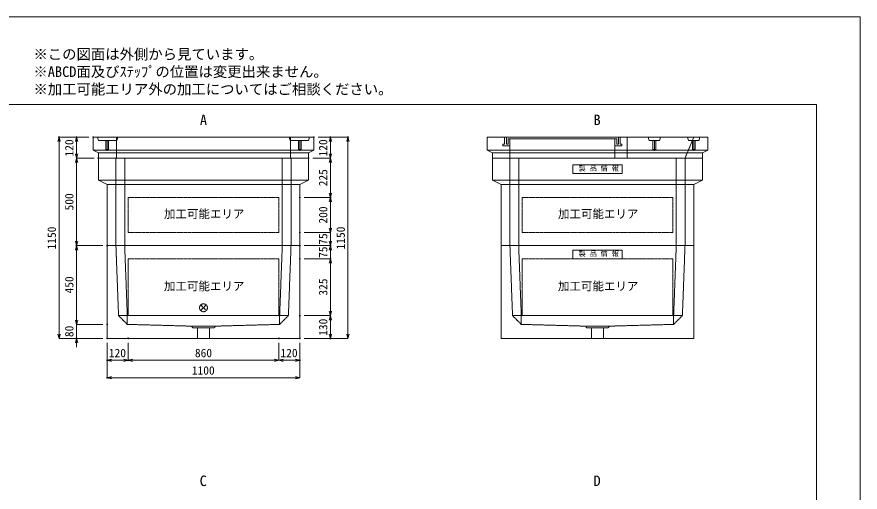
# Model space of a CAD drawing. Units: millimetres, scale not verified. Extents: x -3712 to 3712, y -2625 to 2625.
# Drawn here: x -1103 to 3712, y -91 to 2625 of the extents above; entities that cross this region are included whole.
import ezdxf
from ezdxf.enums import TextEntityAlignment as Align

# ---------------------------------------------------------------- set-up
doc = ezdxf.new("R2010")
doc.units = ezdxf.units.MM
doc.header["$LTSCALE"] = 10
doc.header["$PDMODE"] = 32
doc.header["$PDSIZE"] = 5
doc.linetypes.add('LONG_DASHED1', pattern=[7, 6, -1])
doc.linetypes.add('LONG_DOUBLE_CHAIN', pattern=[21.8, 18, -1, 0.6, -0.6, 0.6, -1])
for name, color, linetype, lineweight in [('0-0_D-TTL', 7, 'Continuous', 9), ('0-1_Defpoints', 7, 'Continuous', 9), ('0-3_D-TTL-TXT', 7, 'Continuous', 9), ('0-4_D-STR-TXT', 7, 'Continuous', 9), ('0-5_D-STR-DIM', 3, 'Continuous', 9), ('0-6_0', 7, 'Continuous', 9), ('0-7_D-STR', 7, 'Continuous', 9), ('0-8_D-STR-STR5', 1, 'LONG_DOUBLE_CHAIN', 9), ('0-9_D-STR-STR1', 7, 'LONG_DASHED1', 9), ('0-A_D-STR-STR4', 134, 'LONG_DASHED1', 9), ('0-B_D-STR-STR2', 1, 'LONG_DASHED1', 9)]:
    doc.layers.add(name, color=color, linetype=linetype, lineweight=lineweight)
doc.styles.add('ＭＳ ゴシック', font='')
doc.styles.get('ＭＳ ゴシック').set_extended_font_data('MS Gothic')

# ---------------------------------------------------------------- blocks, each defined once
blk = doc.blocks.new('A$C4DE05FD1')
at = {"layer": '0-0_D-TTL', "color": 134}
for p, q in [((2000, 38000), (57400, 38000)), ((57400, 38000), (57400, 2000))]:
    blk.add_line(p, q, dxfattribs=at)
at = {"layer": '0-1_Defpoints', "color": 134}
for p, q in [((0, 42000), (59400, 42000)), ((59400, 42000), (59400, 0))]:
    blk.add_line(p, q, dxfattribs=at)
at = {"layer": '0-3_D-TTL-TXT', "style": 'ＭＳ ゴシック'}
for s, p in [('※この図面は外側から見ています。', (21630.46, 39907.83)), ('※ABCD面及びｽﾃｯﾌﾟの位置は変更出来ません。', (21630.46, 39107.83)), ('※加工可能エリア外の加工についてはご相談ください。', (21630.46, 38307.83))]:
    blk.add_text(s, height=481.1, dxfattribs=at).set_placement(p, align=Align.BOTTOM_LEFT)
blk = doc.blocks.new('A$C31CA379A')
at = {"layer": '0-4_D-STR-TXT', "style": 'ＭＳ ゴシック'}
for s, p in [('A', (-162.94, -1095.26)), ('B', (17819.31, -1095.26)), ('C', (-175.69, -17595.27)), ('D', (17819.31, -17595.27))]:
    blk.add_text(s, height=481.1, dxfattribs=at).set_placement(p, align=Align.BOTTOM_LEFT)
blk = doc.blocks.new('A$C737D46CD')
at = {"layer": '0-9_D-STR-STR1', "linetype": 'Continuous'}
blk.add_lwpolyline([(-1410, 0), (1410, 0), (1410, -500), (-1410, -500)], close=True, dxfattribs=at)
at = {"layer": '0-9_D-STR-STR1', "style": 'ＭＳ ゴシック'}
blk.add_text('製 品 情 報', height=288.6, dxfattribs=at).set_placement((-1074.8, -441.3), align=Align.BOTTOM_LEFT)
blk = doc.blocks.new('A$C19F174D8')
at = {"layer": '0-7_D-STR', "linetype": 'LONG_DASHED1'}
for p, q in [((-5000, 0), (-4850, -4000)), ((-4500, 0), (-4350, -4000)), ((4500, 0), (4350, -4000)), ((5000, 0), (4850, -4000)), ((-4350, -4500), (-4850, -4000)), ((4850, -4000), (-4850, -4000)), ((-4350, -4500), (-4350, -4000)), ((4350, -4500), (4850, -4000)), ((4350, -4500), (4350, -4000)), ((-4350, -4500), (-700, -4600)), ((700, -4600), (-700, -4600)), ((-600, -4690), (-700, -4600)), ((600, -4690), (-600, -4690)), ((-333, -5300), (-352.5, -4690)), ((333, -5300), (352.5, -4690)), ((600, -4690), (700, -4600)), ((4350, -4500), (700, -4600))]:
    blk.add_line(p, q, dxfattribs=at)
at = {"layer": '0-7_D-STR'}
for p, q in [((5500, -5300), (5500, 0)), ((-5500, -5300), (5500, -5300))]:
    blk.add_line(p, q, dxfattribs=at)
blk.add_lwpolyline([(-5500, -5300), (-5500, 0), (5500, 0)], dxfattribs=at)
at = {"layer": '0-8_D-STR-STR5'}
for p, q in [((4300, -750), (4300, -4000)), ((4300, -4000), (-4300, -4000))]:
    blk.add_line(p, q, dxfattribs=at)
blk.add_lwpolyline([(4300, -750), (-4300, -750), (-4300, -4000)], dxfattribs=at)
at = {"layer": '0-9_D-STR-STR1'}
blk.add_blockref('A$C737D46CD', (0, -250), dxfattribs=at)
blk = doc.blocks.new('_Open30')
at = {"layer": '0-6_0'}
blk.add_line((0, 0), (-10, 0), dxfattribs=at)
blk.add_lwpolyline([(-10, 2.679), (0, 0), (-10, -2.679)], dxfattribs=at)
blk = doc.blocks.new('A$C2C935993')
at = {"layer": '0-7_D-STR'}
for p, q in [((-6300, 1200), (6300, 1200)), ((-6300, 1200), (-6300, 450)), ((6300, 1200), (6300, 450)), ((-6300, 450), (6300, 450)), ((-6000, 300), (-6300, 450)), ((-6000, 300), (6000, 300)), ((-6000, 0), (-6000, 300)), ((-6000, 0), (6000, 0))]:
    blk.add_line(p, q, dxfattribs=at)
at = {"layer": '0-7_D-STR', "linetype": 'LONG_DASHED1'}
for p, q in [((-6000, 1000), (-6050, 1200)), ((-4950, 1000), (-6000, 1000)), ((-4975, 0), (-4975, 1200)), ((-4950, 1000), (-4900, 1200)), ((4950, 1000), (4900, 1200)), ((4950, 1000), (6000, 1000)), ((4975, 0), (4975, 1200)), ((6000, 1000), (6050, 1200))]:
    blk.add_line(p, q, dxfattribs=at)
at = {"layer": '0-7_D-STR'}
blk.add_lwpolyline([(6000, 0), (6000, 300), (6300, 450)], dxfattribs=at)
at = {"layer": '0-B_D-STR-STR2'}
for p, q in [((-5500, 420), (-5500, 1000)), ((5500, 420), (5500, 1000))]:
    blk.add_line(p, q, dxfattribs=at)
for points in [[(-5580, 1000), (-5580, 500), (-5420, 500), (-5420, 1000)], [(5580, 1000), (5580, 500), (5420, 500), (5420, 1000)]]:
    blk.add_lwpolyline(points, dxfattribs=at)
blk = doc.blocks.new('A$C19D5226F')
at = {"layer": '0-7_D-STR'}
for p, q in [((-6300, 1200), (6300, 1200)), ((-6300, 1200), (-6300, 450)), ((6300, 1200), (6300, 450)), ((-6300, 450), (6300, 450)), ((-6000, 300), (-6300, 450)), ((-6000, 300), (6000, 300)), ((-6000, 0), (-6000, 300)), ((-6000, 0), (6000, 0))]:
    blk.add_line(p, q, dxfattribs=at)
at = {"layer": '0-7_D-STR', "linetype": 'LONG_DASHED1'}
for p, q in [((-5000, 0), (-5000, 1100)), ((1000, 0), (1000, 1100)), ((1700, 0), (1700, 1200)), ((2950, 1000), (2900, 1200)), ((2950, 1000), (3550, 1000)), ((3550, 1000), (3600, 1200)), ((5000, 0), (5500, 1200)), ((5200, 1000), (5150, 1200)), ((5200, 1000), (5800, 1000)), ((5800, 1000), (5850, 1200))]:
    blk.add_line(p, q, dxfattribs=at)
at = {"layer": '0-7_D-STR'}
blk.add_lwpolyline([(6000, 0), (6000, 300), (6300, 450)], dxfattribs=at)
at = {"layer": '0-A_D-STR-STR4'}
for points in [[(-5300, 1200), (-5300, 800), (-5400, 800), (-5400, 700), (-5000, 700)], [(-5000, 1100), (-5100, 1100), (-5100, 800), (-5200, 800), (-5200, 1200)], [(-5000, 1100), (1000, 1100), (1100, 1100), (1100, 800), (1200, 800), (1200, 1200)], [(1300, 1200), (1300, 800), (1400, 800), (1400, 700), (1000, 700)]]:
    blk.add_lwpolyline(points, dxfattribs=at)
at = {"layer": '0-B_D-STR-STR2'}
for p, q in [((3250, 420), (3250, 1000)), ((5500, 420), (5500, 1000))]:
    blk.add_line(p, q, dxfattribs=at)
for points in [[(3330, 1000), (3330, 500), (3170, 500), (3170, 1000)], [(5580, 1000), (5580, 500), (5420, 500), (5420, 1000)]]:
    blk.add_lwpolyline(points, dxfattribs=at)
blk = doc.blocks.new('A$Cf4114bf9')
at = {"layer": '0-7_D-STR'}
for p, q in [((6000, 5000), (-6000, 5000)), ((-6000, 3750), (-6000, 5000)), ((6000, 3750), (6000, 5000)), ((-6000, 3750), (-5500, 3500)), ((-6000, 3750), (6000, 3750)), ((-5500, 0), (-5500, 3500)), ((5500, 3500), (-5500, 3500)), ((6000, 3750), (5500, 3500)), ((5500, 0), (5500, 3500)), ((5500, 0), (-5500, 0))]:
    blk.add_line(p, q, dxfattribs=at)
at = {"layer": '0-7_D-STR', "linetype": 'LONG_DASHED1'}
for p, q in [((-5000, 5000), (-5000, 0)), ((-4500, 5000), (-4500, 0)), ((4500, 5000), (4500, 0)), ((5000, 5000), (5000, 0))]:
    blk.add_line(p, q, dxfattribs=at)
at = {"layer": '0-8_D-STR-STR5'}
for p, q in [((4300, 2750), (4300, 750)), ((4300, 750), (-4300, 750))]:
    blk.add_line(p, q, dxfattribs=at)
blk.add_lwpolyline([(4300, 2750), (-4300, 2750), (-4300, 750)], dxfattribs=at)
blk = doc.blocks.new('A$C0389bee2')
at = {"layer": '0-7_D-STR'}
for p, q in [((6000, 5000), (-6000, 5000)), ((-6000, 3750), (-6000, 5000)), ((6000, 3750), (6000, 5000)), ((-6000, 3750), (-5500, 3500)), ((-6000, 3750), (6000, 3750)), ((-5500, 0), (-5500, 3500)), ((5500, 3500), (-5500, 3500)), ((6000, 3750), (5500, 3500)), ((5500, 0), (5500, 3500)), ((5500, 0), (-5500, 0))]:
    blk.add_line(p, q, dxfattribs=at)
at = {"layer": '0-7_D-STR', "linetype": 'LONG_DASHED1'}
for p, q in [((-5000, 5000), (-5000, 0)), ((-4500, 5000), (-4500, 0)), ((4500, 5000), (4500, 0)), ((5000, 5000), (5000, 0))]:
    blk.add_line(p, q, dxfattribs=at)
at = {"layer": '0-8_D-STR-STR5'}
for p, q in [((4300, 2750), (4300, 750)), ((4300, 750), (-4300, 750))]:
    blk.add_line(p, q, dxfattribs=at)
blk.add_lwpolyline([(4300, 2750), (-4300, 2750), (-4300, 750)], dxfattribs=at)
at = {"layer": '0-9_D-STR-STR1'}
blk.add_blockref('A$C737D46CD', (0, 4625), dxfattribs=at)
blk = doc.blocks.new('A$C6F5C57E3')
at = {"layer": '0-7_D-STR', "linetype": 'LONG_DASHED1'}
for p, q in [((-5000, 0), (-4850, -4000)), ((-4500, 0), (-4350, -4000)), ((4500, 0), (4350, -4000)), ((5000, 0), (4850, -4000)), ((-4350, -4500), (-4850, -4000)), ((4850, -4000), (-4850, -4000)), ((-4350, -4500), (-4350, -4000)), ((4350, -4500), (4850, -4000)), ((4350, -4500), (4350, -4000)), ((-4350, -4500), (-700, -4600)), ((700, -4600), (-700, -4600)), ((-600, -4690), (-700, -4600)), ((600, -4690), (-600, -4690)), ((-333, -5300), (-352.5, -4690)), ((333, -5300), (352.5, -4690)), ((600, -4690), (700, -4600)), ((4350, -4500), (700, -4600))]:
    blk.add_line(p, q, dxfattribs=at)
at = {"layer": '0-7_D-STR'}
for p, q in [((5500, -5300), (5500, 0)), ((-5500, -5300), (5500, -5300))]:
    blk.add_line(p, q, dxfattribs=at)
blk.add_lwpolyline([(-5500, -5300), (-5500, 0), (5500, 0)], dxfattribs=at)
at = {"layer": '0-8_D-STR-STR5'}
for p, q in [((-4300, -750), (-4300, -4000)), ((4300, -750), (-4300, -750)), ((4300, -750), (4300, -4000)), ((4300, -4000), (-4300, -4000))]:
    blk.add_line(p, q, dxfattribs=at)
blk = doc.blocks.new('A$C1C640AAB')
at = {"layer": '0-8_D-STR-STR5'}
for p, q in [((-159.1, -159.1), (159.1, 159.1)), ((-159.1, 159.1), (159.1, -159.1))]:
    blk.add_line(p, q, dxfattribs=at)
blk.add_circle((0, 0), 225, dxfattribs=at)
blk = doc.blocks.new('A$Cf8360954')
at = {"layer": '0-7_D-STR'}
blk.add_blockref('A$C6F5C57E3', (0, 0), dxfattribs=at)
at = {"layer": '0-8_D-STR-STR5'}
blk.add_blockref('A$C1C640AAB', (0, -3550), dxfattribs=at)

msp = doc.modelspace()

# ---------------------------------------------------------------- linework, layer by layer
at = {"layer": '0-1_Defpoints'}
for p in [(-862.5, 1937.5), (-762.5, 1937.5), (-667.5, 1937.5), (592.5, 1937.5), (687.5, 1937.5), (787.5, 1937.5), (-637.5, 1817.5), (562.5, 1817.5), (562.5, 1817.5), (512.5, 1592.5), (687.5, 1592.5), (512.5, 1392.5), (-762.5, 1317.5), (-762.5, 1317.5), (-587.5, 1317.5), (512.5, 1317.5), (512.5, 1317.5), (687.5, 1317.5), (687.5, 1317.5), (512.5, 1242.5), (687.5, 1242.5), (512.5, 917.5), (-587.5, 867.5), (-587.5, 867.5), (-762.5, 787.5), (-587.5, 787.5), (-587.5, 787.5), (-587.5, 787.5), (-467.5, 787.5), (392.5, 787.5), (512.5, 787.5), (512.5, 787.5), (512.5, 787.5), (687.5, 787.5), (-587.5, 662.5), (-467.5, 662.5), (512.5, 662.5), (-587.5, 562.5)]:
    msp.add_point(p, dxfattribs=at)
at = {"layer": '0-5_D-STR-DIM'}
for p, q in [((-692.5, 1937.5), (-862.5, 1937.5)), ((-692.5, 1937.5), (-762.5, 1937.5)), ((617.5, 1937.5), (687.5, 1937.5)), ((617.5, 1937.5), (787.5, 1937.5)), ((-862.5, 812.5), (-862.5, 1912.5)), ((-762.5, 1842.5), (-762.5, 1912.5)), ((687.5, 1842.5), (687.5, 1912.5)), ((787.5, 812.5), (787.5, 1912.5)), ((-662.5, 1817.5), (-762.5, 1817.5)), ((-662.5, 1817.5), (-762.5, 1817.5)), ((-762.5, 1792.5), (-762.5, 1342.5)), ((587.5, 1817.5), (687.5, 1817.5)), ((587.5, 1817.5), (687.5, 1817.5)), ((687.5, 1792.5), (687.5, 1617.5)), ((537.5, 1592.5), (687.5, 1592.5)), ((537.5, 1592.5), (687.5, 1592.5)), ((687.5, 1417.5), (687.5, 1567.5)), ((687.5, 1417.5), (687.5, 1442.5)), ((537.5, 1392.5), (687.5, 1392.5)), ((537.5, 1392.5), (687.5, 1392.5)), ((687.5, 1392.5), (687.5, 1317.5)), ((687.5, 1342.5), (687.5, 1367.5)), ((-612.5, 1317.5), (-762.5, 1317.5)), ((-612.5, 1317.5), (-762.5, 1317.5)), ((537.5, 1317.5), (687.5, 1317.5)), ((537.5, 1317.5), (687.5, 1317.5)), ((687.5, 1242.5), (687.5, 1317.5)), ((-762.5, 892.5), (-762.5, 1292.5)), ((687.5, 1292.5), (687.5, 1267.5)), ((537.5, 1242.5), (687.5, 1242.5)), ((537.5, 1242.5), (687.5, 1242.5)), ((687.5, 1217.5), (687.5, 1192.5)), ((687.5, 942.5), (687.5, 1217.5)), ((-762.5, 892.5), (-762.5, 917.5)), ((537.5, 917.5), (687.5, 917.5)), ((537.5, 917.5), (687.5, 917.5)), ((-612.5, 867.5), (-762.5, 867.5)), ((-612.5, 867.5), (-762.5, 867.5)), ((-762.5, 867.5), (-762.5, 787.5)), ((687.5, 892.5), (687.5, 812.5)), ((-612.5, 787.5), (-862.5, 787.5)), ((-612.5, 787.5), (-762.5, 787.5)), ((537.5, 787.5), (687.5, 787.5)), ((537.5, 787.5), (787.5, 787.5)), ((-762.5, 762.5), (-762.5, 737.5)), ((-587.5, 762.5), (-587.5, 562.5)), ((-587.5, 762.5), (-587.5, 662.5)), ((-467.5, 762.5), (-467.5, 662.5)), ((-467.5, 762.5), (-467.5, 662.5)), ((392.5, 762.5), (392.5, 662.5)), ((392.5, 762.5), (392.5, 662.5)), ((512.5, 762.5), (512.5, 662.5)), ((512.5, 762.5), (512.5, 562.5)), ((-492.5, 662.5), (-562.5, 662.5)), ((367.5, 662.5), (-442.5, 662.5)), ((417.5, 662.5), (487.5, 662.5)), ((487.5, 562.5), (-562.5, 562.5))]:
    msp.add_line(p, q, dxfattribs=at)

# ---------------------------------------------------------------- block references
at = {"layer": '0-0_D-TTL', "xscale": 0.125, "yscale": 0.125}
msp.add_blockref('A$C4DE05FD1', (-3712.5, -2625), dxfattribs=at)
at = {"layer": '0-4_D-STR-TXT', "xscale": 0.125, "yscale": 0.125}
msp.add_blockref('A$C31CA379A', (-37.5, 2125), dxfattribs=at)
at = {"layer": '0-5_D-STR-DIM', "xscale": 2.5, "yscale": 2.5}
for p, rotation in [((-862.5, 1937.5), 90), ((-762.5, 1937.5), 90), ((687.5, 1937.5), 90), ((787.5, 1937.5), 90), ((-762.5, 1817.5), 270), ((687.5, 1817.5), 270), ((-762.5, 1817.5), 90), ((687.5, 1817.5), 90), ((687.5, 1592.5), 270), ((687.5, 1592.5), 90), ((687.5, 1392.5), 270), ((687.5, 1392.5), 270), ((-762.5, 1317.5), 270), ((-762.5, 1317.5), 90), ((687.5, 1317.5), 270), ((687.5, 1317.5), 90), ((687.5, 1242.5), 90), ((687.5, 1242.5), 90), ((687.5, 917.5), 270), ((687.5, 917.5), 90), ((-762.5, 867.5), 270), ((-762.5, 867.5), 270), ((-862.5, 787.5), 270), ((-762.5, 787.5), 90), ((687.5, 787.5), 270), ((787.5, 787.5), 270), ((-587.5, 662.5), 180), ((-467.5, 662.5), 180), ((392.5, 662.5), 180), ((-587.5, 562.5), 180)]:
    msp.add_blockref('_Open30', p, dxfattribs=dict(at, rotation=rotation))
for p in [(-467.5, 662.5), (392.5, 662.5), (512.5, 662.5), (512.5, 562.5)]:
    msp.add_blockref('_Open30', p, dxfattribs=at)
at = {"layer": '0-7_D-STR', "xscale": 0.1, "yscale": 0.1}
for name, p in [('A$C2C935993', (-37.5, 1817.5)), ('A$C19D5226F', (2212.5, 1817.5)), ('A$Cf4114bf9', (-37.5, 1317.5)), ('A$C0389bee2', (2212.5, 1317.5)), ('A$Cf8360954', (-37.5, 1317.5)), ('A$C19F174D8', (2212.5, 1317.5))]:
    msp.add_blockref(name, p, dxfattribs=at)

# ---------------------------------------------------------------- texts
at = {"layer": '0-5_D-STR-DIM', "style": 'ＭＳ ゴシック'}
for s, p in [('120', (-765.75, 1826.85)), ('120', (684.25, 1826.85)), ('225', (684.25, 1656.65)), ('500', (-765.75, 1518.63)), ('200', (684.25, 1443.5)), ('1150', (-865.75, 1295.6)), ('1150', (784.25, 1295.6)), ('75', (684.25, 1322.4)), ('75', (684.25, 1247.4)), ('450', (-765.75, 1044)), ('325', (684.25, 1031.78)), ('130', (684.25, 801.85)), ('80', (-765.75, 794.88))]:
    msp.add_text(s, height=48.09, rotation=90, dxfattribs=at).set_placement(p, align=Align.BOTTOM_LEFT)
for s, p in [('120', (-578.15, 665.75)), ('860', (-86.38, 665.75)), ('120', (401.85, 665.75)), ('1100', (-104.4, 565.75))]:
    msp.add_text(s, height=48.09, dxfattribs=at).set_placement(p, align=Align.BOTTOM_LEFT)
at = {"layer": '0-8_D-STR-STR5', "style": 'ＭＳ ゴシック'}
for p in [(-263.09, 1459.83), (1986.91, 1459.83), (-263.09, 1047.33), (1986.91, 1047.33)]:
    msp.add_text('加工可能エリア', height=48.09, dxfattribs=at).set_placement(p, align=Align.BOTTOM_LEFT)

doc.saveas('drawing.dxf')
